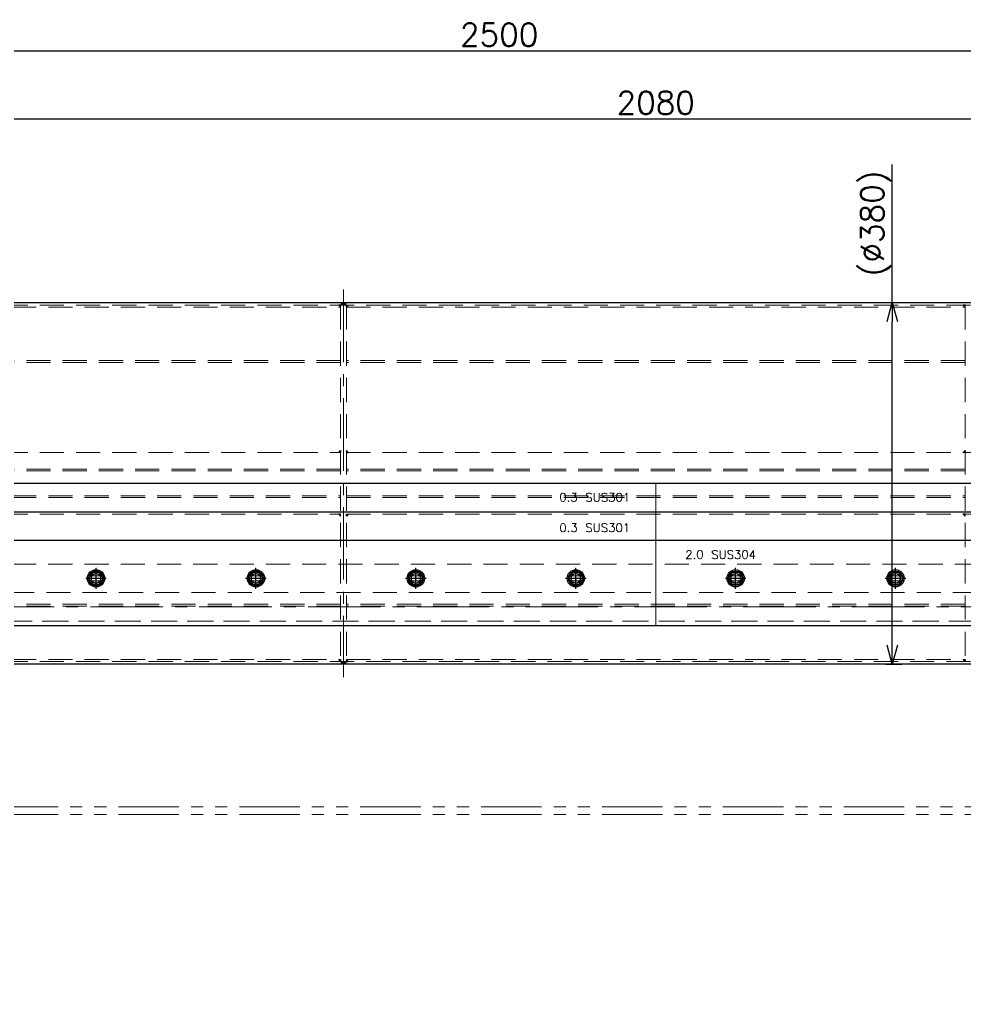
# Model space of a CAD drawing. Header units: millimetres. Extents: x -8731 to 85711, y -14522 to 31379.
# Drawn here: x -4301 to -3308, y 1035 to 2070 of the extents above; entities that cross this region are included whole.
import ezdxf
from ezdxf import colors
from ezdxf.entities.mleader import LeaderData, LeaderLine
from ezdxf.enums import TextEntityAlignment as Align
from ezdxf.math import Vec2, Vec3

# ---------------------------------------------------------------- set-up
doc = ezdxf.new("R2010")
doc.units = ezdxf.units.MM
doc.header["$LTSCALE"] = 4
doc.header["$PDMODE"] = 99
doc.header["$PDSIZE"] = 1
for name, pattern in [('CENTER2', [28.575, 19.05, -3.175, 3.175, -3.175]), ('HIDDEN', [9.525, 6.35, -3.175]), ('PHANTOM2', [31.75, 15.875, -3.175, 3.175, -3.175, 3.175, -3.175])]:
    doc.linetypes.add(name, pattern=pattern)
for name, color, linetype, lineweight in [('04_HIDDEN', 2, 'HIDDEN', 13), ('05_CENTER', 4, 'CENTER2', 13), ('06_PHANTOM', 2, 'PHANTOM2', 13), ('08_DIM', 3, 'Continuous', 13)]:
    doc.layers.add(name, color=color, linetype=linetype, lineweight=lineweight)
doc.layers.add('10_DRAFT', color=8, linetype='Continuous', lineweight=0, plot=False)
doc.styles.add('KSS_TXT', font='txt.shx', dxfattribs={"bigfont": 'extfont2.shx'})
doc.styles.add('KSS_TXT_L', font='txt.shx', dxfattribs={"height": 9, "bigfont": 'extfont2.shx'})
doc.styles.get("Standard").update_dxf_attribs({"font": 'txt.shx', "bigfont": 'extfont2.shx'})
doc.dimstyles.new('KSS_DIM', dxfattribs={"dimscale": 3, "dimtxt": 3, "dimasz": 2.5, "dimexe": 1.25, "dimexo": 0.625, "dimtad": 1, "dimdsep": 46, "dimtxsty": 'KSS_TXT', "dimblk": 'OPEN30', "dimcen": 0, "dimazin": 2, "dimtfac": 0.75, "dimtmove": 0, "dimatfit": 3, "dimldrblk": 'OPEN30', "dimfxl": 1, "dimtolj": 1, "dimarcsym": 0})

# ---------------------------------------------------------------- blocks, each defined once
blk = doc.blocks.new('A$C37492DD6_1_1')
at = {"color": 0}
for points in [[(-942, 100), (942, 100, -0.414214), (945, 97), (945, -17, -0.414214), (942, -20), (-942, -20, -0.414214), (-945, -17), (-945, 97, -0.414214)], [(-929, 32.5), (-929, 27.5, 1), (-919, 27.5), (-919, 32.5, 1)], [(-761, 32.5), (-761, 27.5, 1), (-751, 27.5), (-751, 32.5, 1)], [(-593, 32.5), (-593, 27.5, 1), (-583, 27.5), (-583, 32.5, 1)], [(-425, 32.5), (-425, 27.5, 1), (-415, 27.5), (-415, 32.5, 1)], [(-257, 32.5), (-257, 27.5, 1), (-247, 27.5), (-247, 32.5, 1)], [(-89, 32.5), (-89, 27.5, 1), (-79, 27.5), (-79, 32.5, 1)], [(89, 32.5), (89, 27.5, -1), (79, 27.5), (79, 32.5, -1)], [(257, 32.5), (257, 27.5, -1), (247, 27.5), (247, 32.5, -1)], [(425, 32.5), (425, 27.5, -1), (415, 27.5), (415, 32.5, -1)], [(593, 32.5), (593, 27.5, -1), (583, 27.5), (583, 32.5, -1)], [(761, 32.5), (761, 27.5, -1), (751, 27.5), (751, 32.5, -1)], [(929, 32.5), (929, 27.5, -1), (919, 27.5), (919, 32.5, -1)]]:
    blk.add_lwpolyline(points, format="xyb", close=True, dxfattribs=at)
at = {"layer": '05_CENTER'}
for p, q in [((-915.2, 32.5), (-932.8, 32.5)), ((-924, 19.1), (-924, 40.9)), ((-747.2, 32.5), (-764.8, 32.5)), ((-756, 19.1), (-756, 40.9)), ((-579.2, 32.5), (-596.8, 32.5)), ((-588, 19.1), (-588, 40.9)), ((-411.2, 32.5), (-428.8, 32.5)), ((-420, 19.1), (-420, 40.9)), ((-243.2, 32.5), (-260.8, 32.5)), ((-252, 19.1), (-252, 40.9)), ((-75.2, 32.5), (-92.8, 32.5)), ((-84, 19.1), (-84, 40.9)), ((75.2, 32.5), (92.8, 32.5)), ((84, 19.1), (84, 40.9)), ((243.2, 32.5), (260.8, 32.5)), ((252, 19.1), (252, 40.9)), ((411.2, 32.5), (428.8, 32.5)), ((420, 19.1), (420, 40.9)), ((579.2, 32.5), (596.8, 32.5)), ((588, 19.1), (588, 40.9)), ((747.2, 32.5), (764.8, 32.5)), ((756, 19.1), (756, 40.9)), ((915.2, 32.5), (932.8, 32.5)), ((924, 19.1), (924, 40.9)), ((-915.2, 30), (-932.8, 30)), ((-915.2, 27.5), (-932.8, 27.5)), ((-747.2, 30), (-764.8, 30)), ((-747.2, 27.5), (-764.8, 27.5)), ((-579.2, 30), (-596.8, 30)), ((-579.2, 27.5), (-596.8, 27.5)), ((-411.2, 30), (-428.8, 30)), ((-411.2, 27.5), (-428.8, 27.5)), ((-243.2, 30), (-260.8, 30)), ((-243.2, 27.5), (-260.8, 27.5)), ((-75.2, 30), (-92.8, 30)), ((-75.2, 27.5), (-92.8, 27.5)), ((75.2, 30), (92.8, 30)), ((75.2, 27.5), (92.8, 27.5)), ((243.2, 30), (260.8, 30)), ((243.2, 27.5), (260.8, 27.5)), ((411.2, 30), (428.8, 30)), ((411.2, 27.5), (428.8, 27.5)), ((579.2, 30), (596.8, 30)), ((579.2, 27.5), (596.8, 27.5)), ((747.2, 30), (764.8, 30)), ((747.2, 27.5), (764.8, 27.5)), ((915.2, 30), (932.8, 30)), ((915.2, 27.5), (932.8, 27.5))]:
    blk.add_line(p, q, dxfattribs=at)
at = {"layer": '10_DRAFT'}
blk.add_line((0, 100), (0, -20), dxfattribs=at)
at = {"layer": '10_DRAFT', "style": 'KSS_TXT'}
blk.add_text('0.3 SUS301', height=9, dxfattribs=at).set_placement((-101.2, 78.7))
blk = doc.blocks.new('A$C445778C0_1_1_1')
at = {"color": 0}
for centre in [(-588, 30), (-420, 30), (-252, 30), (-84, 30), (84, 30), (252, 30)]:
    blk.add_circle(centre, 5, dxfattribs=at)
at = {"layer": '04_HIDDEN'}
blk.add_lwpolyline([(943, -15), (-943, -15), (-945, -13), (-945, 43), (-943, 45), (943, 45), (945, 43), (945, -13)], close=True, dxfattribs=at)
for points in [[(-945, 15), (945, 15)], [(945, -15), (-945, -15)]]:
    blk.add_lwpolyline(points, dxfattribs=at)
at = {"layer": '05_CENTER'}
for p, q in [((-588, 21.4), (-588, 38.6)), ((-420, 21.4), (-420, 38.6)), ((-252, 21.4), (-252, 38.6)), ((-84, 21.4), (-84, 38.6)), ((84, 21.4), (84, 38.6)), ((252, 21.4), (252, 38.6)), ((-579.4, 30), (-596.6, 30)), ((-411.4, 30), (-428.6, 30)), ((-243.4, 30), (-260.6, 30)), ((-75.4, 30), (-92.6, 30)), ((92.6, 30), (75.4, 30)), ((243.4, 30), (260.6, 30)), ((1082.5, 0), (-1082.5, 0))]:
    blk.add_line(p, q, dxfattribs=at)
blk = doc.blocks.new('A$C77164FB2_1_1_1')
at = {"color": 0}
blk.add_lwpolyline([(-942, 70), (942, 70, -0.414214), (945, 67), (945, -17, -0.414214), (942, -20), (-942, -20, -0.414214), (-945, -17), (-945, 67, -0.414214)], format="xyb", close=True, dxfattribs=at)
for centre in [(-924, 30), (-756, 30), (-588, 30), (-420, 30), (-252, 30), (-84, 30), (84, 30), (252, 30), (420, 30), (588, 30), (756, 30), (924, 30)]:
    blk.add_circle(centre, 5, dxfattribs=at)
at = {"layer": '05_CENTER'}
for p, q in [((-924, 21.6), (-924, 38.4)), ((-756, 21.6), (-756, 38.4)), ((-588, 21.6), (-588, 38.4)), ((-420, 21.6), (-420, 38.4)), ((-252, 21.6), (-252, 38.4)), ((-84, 21.6), (-84, 38.4)), ((84, 21.6), (84, 38.4)), ((252, 21.6), (252, 38.4)), ((420, 21.6), (420, 38.4)), ((588, 21.6), (588, 38.4)), ((756, 21.6), (756, 38.4)), ((924, 21.6), (924, 38.4)), ((-932.4, 30), (-915.6, 30)), ((-764.4, 30), (-747.6, 30)), ((-596.4, 30), (-579.6, 30)), ((-428.4, 30), (-411.6, 30)), ((-260.4, 30), (-243.6, 30)), ((-92.4, 30), (-75.6, 30)), ((92.4, 30), (75.6, 30)), ((260.4, 30), (243.6, 30)), ((428.4, 30), (411.6, 30)), ((596.4, 30), (579.6, 30)), ((764.4, 30), (747.6, 30)), ((932.4, 30), (915.6, 30))]:
    blk.add_line(p, q, dxfattribs=at)
at = {"layer": '10_DRAFT'}
blk.add_line((0, 70), (0, -20), dxfattribs=at)
at = {"layer": '10_DRAFT', "style": 'KSS_TXT'}
blk.add_text('2.0 SUS304', height=9, dxfattribs=at).set_placement((31, 50.4))
blk = doc.blocks.new('A$C2F0E1FC8_1_1_1')
at = {"color": 0}
for points in [[(-942, 130), (942, 130, -0.414214), (945, 127), (945, -17, -0.414214), (942, -20), (-942, -20, -0.414214), (-945, -17), (-945, 127, -0.414214)], [(-929, 32.5), (-929, 27.5, 1), (-919, 27.5), (-919, 32.5, 1)], [(-761, 32.5), (-761, 27.5, 1), (-751, 27.5), (-751, 32.5, 1)], [(-593, 32.5), (-593, 27.5, 1), (-583, 27.5), (-583, 32.5, 1)], [(-425, 32.5), (-425, 27.5, 1), (-415, 27.5), (-415, 32.5, 1)], [(-257, 32.5), (-257, 27.5, 1), (-247, 27.5), (-247, 32.5, 1)], [(-89, 32.5), (-89, 27.5, 1), (-79, 27.5), (-79, 32.5, 1)], [(89, 32.5), (89, 27.5, -1), (79, 27.5), (79, 32.5, -1)], [(257, 32.5), (257, 27.5, -1), (247, 27.5), (247, 32.5, -1)], [(425, 32.5), (425, 27.5, -1), (415, 27.5), (415, 32.5, -1)], [(593, 32.5), (593, 27.5, -1), (583, 27.5), (583, 32.5, -1)], [(761, 32.5), (761, 27.5, -1), (751, 27.5), (751, 32.5, -1)], [(929, 32.5), (929, 27.5, -1), (919, 27.5), (919, 32.5, -1)]]:
    blk.add_lwpolyline(points, format="xyb", close=True, dxfattribs=at)
at = {"layer": '05_CENTER'}
for p, q in [((-915.2, 32.5), (-932.8, 32.5)), ((-924, 19.1), (-924, 40.9)), ((-747.2, 32.5), (-764.8, 32.5)), ((-756, 19.1), (-756, 40.9)), ((-579.2, 32.5), (-596.8, 32.5)), ((-588, 19.1), (-588, 40.9)), ((-411.2, 32.5), (-428.8, 32.5)), ((-420, 19.1), (-420, 40.9)), ((-243.2, 32.5), (-260.8, 32.5)), ((-252, 19.1), (-252, 40.9)), ((-75.2, 32.5), (-92.8, 32.5)), ((-84, 19.1), (-84, 40.9)), ((75.2, 32.5), (92.8, 32.5)), ((84, 19.1), (84, 40.9)), ((243.2, 32.5), (260.8, 32.5)), ((252, 19.1), (252, 40.9)), ((411.2, 32.5), (428.8, 32.5)), ((420, 19.1), (420, 40.9)), ((579.2, 32.5), (596.8, 32.5)), ((588, 19.1), (588, 40.9)), ((747.2, 32.5), (764.8, 32.5)), ((756, 19.1), (756, 40.9)), ((915.2, 32.5), (932.8, 32.5)), ((924, 19.1), (924, 40.9)), ((-915.2, 30), (-932.8, 30)), ((-915.2, 27.5), (-932.8, 27.5)), ((-747.2, 30), (-764.8, 30)), ((-747.2, 27.5), (-764.8, 27.5)), ((-579.2, 30), (-596.8, 30)), ((-579.2, 27.5), (-596.8, 27.5)), ((-411.2, 30), (-428.8, 30)), ((-411.2, 27.5), (-428.8, 27.5)), ((-243.2, 30), (-260.8, 30)), ((-243.2, 27.5), (-260.8, 27.5)), ((-75.2, 30), (-92.8, 30)), ((-75.2, 27.5), (-92.8, 27.5)), ((75.2, 30), (92.8, 30)), ((75.2, 27.5), (92.8, 27.5)), ((243.2, 30), (260.8, 30)), ((243.2, 27.5), (260.8, 27.5)), ((411.2, 30), (428.8, 30)), ((411.2, 27.5), (428.8, 27.5)), ((579.2, 30), (596.8, 30)), ((579.2, 27.5), (596.8, 27.5)), ((747.2, 30), (764.8, 30)), ((747.2, 27.5), (764.8, 27.5)), ((915.2, 30), (932.8, 30)), ((915.2, 27.5), (932.8, 27.5))]:
    blk.add_line(p, q, dxfattribs=at)
at = {"layer": '10_DRAFT'}
blk.add_line((0, 130), (0, -20), dxfattribs=at)
at = {"layer": '10_DRAFT', "style": 'KSS_TXT'}
blk.add_text('0.3 SUS301', height=9, dxfattribs=at).set_placement((-101.2, 110.6))
blk = doc.blocks.new('A$C67FD2836_1_1_1')
at = {"color": 0, "linetype": 'CENTER2'}
for p, q in [((0, -10.8), (0, 10.8)), ((-10.8, 0), (10.8, 0))]:
    blk.add_line(p, q, dxfattribs=at)
at = {"color": 0}
for p, q in [((-7.5, 0), (-3.8, 6.5)), ((-3.8, -6.5), (-7.5, 0)), ((-3.8, 6.5), (3.8, 6.5)), ((3.8, 6.5), (7.5, 0)), ((7.5, 0), (3.8, -6.5)), ((3.8, -6.5), (-3.8, -6.5))]:
    blk.add_line(p, q, dxfattribs=at)
for radius in [9, 7.7]:
    blk.add_circle((0, 0), radius, dxfattribs=at)
at = {"layer": '10_DRAFT', "style": 'KSS_TXT_L'}
blk.add_text('BT-M8', height=0.3, dxfattribs=at).set_placement((-0.7, -0.5))
blk = doc.blocks.new('A$C52DD5DB4_1')
for name, p in [('A$C2F0E1FC8_1_1_1', (-1008, 0)), ('A$C37492DD6_1_1', (-1008, 0)), ('A$C77164FB2_1_1_1', (-1008, 0)), ('A$C445778C0_1_1_1', (-1008, 0)), ('A$C67FD2836_1_1_1', (-1596, 30)), ('A$C67FD2836_1_1_1', (-1428, 30)), ('A$C67FD2836_1_1_1', (-1260, 30)), ('A$C67FD2836_1_1_1', (-1092, 30)), ('A$C67FD2836_1_1_1', (-924, 30)), ('A$C67FD2836_1_1_1', (-756, 30))]:
    blk.add_blockref(name, p)
blk = doc.blocks.new('AM_BALLOON1')
at = {"transparency": 16777216}
blk.add_circle((0, 0), 5, dxfattribs=at)
blk.add_attdef('B_NUMBER', text='', height=3, dxfattribs=at).set_placement((0, 0), align=Align.MIDDLE_CENTER)
blk = doc.blocks.new('_OPEN')
at = {"color": 0, "linetype": 'ByBlock'}
for p, q in [((-1, 0.167), (0, 0)), ((0, 0), (-1, -0.167)), ((0, 0), (-1, 0))]:
    blk.add_line(p, q, dxfattribs=at)
blk = doc.blocks.new('_Open30')
at = {"color": 0, "linetype": 'ByBlock', "lineweight": -2}
for p, q in [((-1, 0.268), (0, 0)), ((0, 0), (-1, -0.268)), ((0, 0), (-1, 0))]:
    blk.add_line(p, q, dxfattribs=at)
blk = doc.blocks.new('*D1414')
at = {"layer": '08_DIM', "color": 0, "lineweight": -2, "transparency": 16777216}
for p, q in [((-3384.6, 1773), (-3384.6, 1918)), ((-3391.6, 1773), (-3374.6, 1773)), ((-3384.6, 1413), (-3384.6, 1753)), ((-3391.6, 1393), (-3374.6, 1393))]:
    blk.add_line(p, q, dxfattribs=at)
at = {"layer": 'Defpoints', "color": 0, "transparency": 16777216}
for p in [(-3396.6, 1773), (-3384.6, 1773), (-3396.6, 1393)]:
    blk.add_point(p, dxfattribs=at)
at = {"layer": '08_DIM', "color": 0, "lineweight": -2, "transparency": 16777216, "xscale": 20, "yscale": 20, "zscale": 20}
for p, rotation in [((-3384.6, 1773), 90), ((-3384.6, 1393), 270)]:
    blk.add_blockref('_Open30', p, dxfattribs=dict(at, rotation=rotation))
at = {"layer": '08_DIM', "color": 0, "transparency": 16777216, "insert": (-3401.6, 1856), "char_height": 24, "attachment_point": 5, "rotation": 90, "style": 'KSS_TXT'}
blk.add_mtext('\\A1;(%%C380)', dxfattribs=at)
blk = doc.blocks.new('*D1422')
at = {"layer": '08_DIM', "color": 0, "lineweight": -2, "transparency": 16777216}
for p, q in [((-5047.6, 1615.9), (-5047.6, 2047.2)), ((-2547.6, 1616), (-2547.6, 2047.2)), ((-5027.6, 2037.2), (-2567.6, 2037.2))]:
    blk.add_line(p, q, dxfattribs=at)
at = {"layer": 'Defpoints', "color": 0, "transparency": 16777216}
for p in [(-2547.6, 2037.2), (-5047.6, 1610.9), (-2547.6, 1611)]:
    blk.add_point(p, dxfattribs=at)
at = {"layer": '08_DIM', "color": 0, "lineweight": -2, "transparency": 16777216, "xscale": 20, "yscale": 20, "zscale": 20, "rotation": 180}
blk.add_blockref('_Open30', (-5047.6, 2037.2), dxfattribs=at)
at = {"layer": '08_DIM', "color": 0, "lineweight": -2, "transparency": 16777216, "xscale": 20, "yscale": 20, "zscale": 20}
blk.add_blockref('_Open30', (-2547.6, 2037.2), dxfattribs=at)
at = {"layer": '08_DIM', "color": 0, "transparency": 16777216, "insert": (-3797.6, 2054.2), "char_height": 24, "attachment_point": 5, "style": 'KSS_TXT'}
blk.add_mtext('\\A1;2500', dxfattribs=at)
blk = doc.blocks.new('*D1424')
at = {"layer": '08_DIM', "color": 0, "lineweight": -2, "transparency": 16777216}
for p, q in [((-4673.1, 1660), (-4673.1, 1975.7)), ((-2593.1, 1660), (-2593.1, 1975.7)), ((-4653.1, 1965.7), (-2613.1, 1965.7))]:
    blk.add_line(p, q, dxfattribs=at)
at = {"layer": 'Defpoints', "color": 0, "transparency": 16777216}
for p in [(-2593.1, 1965.7), (-4673.1, 1655), (-2593.1, 1655)]:
    blk.add_point(p, dxfattribs=at)
at = {"layer": '08_DIM', "color": 0, "lineweight": -2, "transparency": 16777216, "xscale": 20, "yscale": 20, "zscale": 20, "rotation": 180}
blk.add_blockref('_Open30', (-4673.1, 1965.7), dxfattribs=at)
at = {"layer": '08_DIM', "color": 0, "lineweight": -2, "transparency": 16777216, "xscale": 20, "yscale": 20, "zscale": 20}
blk.add_blockref('_Open30', (-2593.1, 1965.7), dxfattribs=at)
at = {"layer": '08_DIM', "color": 0, "transparency": 16777216, "insert": (-3633.1, 1982.7), "char_height": 24, "attachment_point": 5, "style": 'KSS_TXT'}
blk.add_mtext('\\A1;2080', dxfattribs=at)
blk = doc.blocks.new('A$C67F20274_1_1_1')
h = blk.add_hatch(color=3)
h.dxf.hatch_style = 1
h.paths.add_polyline_path([(0, -2), (0, 0), (-2, 0)])
at = {"color": 3}
blk.add_lwpolyline([(0, 0), (-2, 0), (-2, 0), (0, -2)], close=True, dxfattribs=at)
blk = doc.blocks.new('A$C715E4393_1_1_1')
h = blk.add_hatch(color=3)
h.dxf.hatch_style = 1
h.paths.add_polyline_path([(-330.5, 187), (-330.5, 189.2, 0.11176), (-328, 188.6), (-328, 187)])
h.paths.add_polyline_path([(-328, 187), (-328, 188.6, 0.111762), (-325.5, 189.2), (-325.5, 187)])
h = blk.add_hatch(color=3)
h.dxf.hatch_style = 1
h.paths.add_polyline_path([(-325.5, -187), (-325.5, -189.2, 0.11176), (-328, -188.6), (-328, -187)])
h.paths.add_polyline_path([(-328, -187), (-328, -188.6, 0.111762), (-330.5, -189.2), (-330.5, -187)])
at = {"color": 0}
blk.add_lwpolyline([(-990, 190), (990, 190), (990, -190), (-990, -190)], close=True, dxfattribs=at)
at = {"color": 3}
for centre, start, end in [((-328, 194.5), 244.4921, 295.5079), ((-328, -194.5), 64.4921, 115.5079)]:
    blk.add_arc(centre, 5.81, start, end, dxfattribs=at)
at = {"layer": '04_HIDDEN'}
for p, q in [((-990, 187), (990, 187)), ((-331, 187), (-331, -187)), ((-330.5, 190), (-330.5, 187)), ((-325.5, 190), (-325.5, 187)), ((-325, 187), (-325, -187)), ((325, 187), (325, -187)), ((-981, 185), (-331, 185)), ((-325, 185), (325, 185)), ((-331, 129), (-981, 129)), ((-331, 127), (-981, 127)), ((325, 129), (-325, 129)), ((325, 127), (-325, 127)), ((-990, 32.5), (-331, 32.5)), ((-325, 32.5), (990, 32.5)), ((-331, 15), (-981, 15)), ((-331, 13), (-981, 13)), ((325, 15), (-325, 15)), ((325, 13), (-325, 13)), ((-981, -13), (-331, -13)), ((-981, -15), (-331, -15)), ((-325, -13), (325, -13)), ((-325, -15), (325, -15)), ((-990, -32.5), (-331, -32.5)), ((-325, -32.5), (990, -32.5)), ((-331, -127), (-981, -127)), ((-331, -129), (-981, -129)), ((325, -127), (-325, -127)), ((325, -129), (-325, -129)), ((-981, -185), (-331, -185)), ((-325, -185), (325, -185)), ((-990, -187), (990, -187)), ((-330.5, -190), (-330.5, -187)), ((-325.5, -190), (-325.5, -187))]:
    blk.add_line(p, q, dxfattribs=at)
at = {"layer": '05_CENTER'}
for p, q in [((-328, 203.6), (-328, -203.6)), ((-1419.8, 0), (1090.8, 0))]:
    blk.add_line(p, q, dxfattribs=at)
for p in [(-331, 187), (325, 187), (-331, -32.5), (325, -32.5)]:
    blk.add_blockref('A$C67F20274_1_1_1', p)
at = {"xscale": -1}
for p in [(-325, 187), (-325, -32.5)]:
    blk.add_blockref('A$C67F20274_1_1_1', p, dxfattribs=at)
at = {"xscale": -1, "rotation": 180}
for p in [(-331, 32.5), (325, 32.5), (-331, -187), (325, -187)]:
    blk.add_blockref('A$C67F20274_1_1_1', p, dxfattribs=at)
at = {"rotation": 180}
for p in [(-325, 32.5), (-325, -187)]:
    blk.add_blockref('A$C67F20274_1_1_1', p, dxfattribs=at)

msp = doc.modelspace()

# ---------------------------------------------------------------- linework, layer by layer
at = {"layer": '06_PHANTOM'}
for p, q in [((-6356.52974, 1243.20369), (-652.58284, 1243.20369)), ((-6356.52974, 1235.20369), (-652.58284, 1235.20369))]:
    msp.add_line(p, q, dxfattribs=at)

# ---------------------------------------------------------------- block references
for name, p in [('A$C715E4393_1_1_1', (-3633.12248, 1583.00369)), ('A$C52DD5DB4_1', (-2625.12248, 1453.20369))]:
    msp.add_blockref(name, p)

# ---------------------------------------------------------------- dimensions: what is measured, and where the dimension line sits
at = {"layer": '08_DIM'}
for base, p1, p2, picture, middle in [((-2547.62248, 2037.18939), (-5047.62248, 1610.90369), (-2547.62248, 1611.00369), '*D1422', (-3797.62248, 2054.20606)), ((-2593.12248, 1965.65879), (-4673.12248, 1655.00323), (-2593.12248, 1655.00323), '*D1424', (-3633.12248, 1982.65879))]:
    dim = msp.add_linear_dim(base=base, p1=p1, p2=p2, angle=0, dimstyle='KSS_DIM', override={"dimscale": 8}, dxfattribs=at)
    dim.commit()
    dim.dimension.update_dxf_attribs({"geometry": picture, "text_midpoint": middle})
dim = msp.add_linear_dim(base=(-3384.63271, 1773.00369), p1=(-3396.58891, 1393.00369), p2=(-3396.58891, 1773.00369), angle=270, text='(%%C<>)', dimstyle='KSS_DIM', override={"dimscale": 8}, dxfattribs=at)
dim.commit()
dim.dimension.update_dxf_attribs({"geometry": '*D1414', "text_midpoint": (-3384.63271, 1856.00369), "dimtype": 160})

# ---------------------------------------------------------------- leaders
ml = msp.add_multileader_block('Standard', dxfattribs=at)
ml.set_content('AM_BALLOON1', color=256, scale=-8)
ml.set_attribute('B_NUMBER', 'AG', width=0)
ml.set_leader_properties(color=256, linetype='ByLayer', lineweight=-1)
ml.set_arrow_properties(name='OPEN')
ml.build(insert=Vec2(0, 0))
ml.multileader.update_dxf_attribs({"leader_type": 0, "has_dogleg": 0, "text_right_attachment_type": 6, "dogleg_length": 0, "arrow_head_size": 16, "scale": 8, "block_connection_type": 1})
ctx = ml.context
ctx.base_point, ctx.scale, ctx.char_height, ctx.arrow_head_size, ctx.landing_gap_size, ctx.plane_origin = Vec3(-5339.44379, 1906.34616), 8, 32, 16, 16, Vec3(-5339.44379, 1906.34616)
ctx.right_attachment, ctx.text_align_type, ctx.attachment_type = 6, 2, 1
notes = []
notes.append((ctx, [(0, (0, 0, 0), (0, 0), (1, 0), 1, [])]))
ctx.block.insert, ctx.block.scale = Vec3(-5339.44379, 1906.34616), Vec3(-8, 8, 8)
for ctx, leaders in notes:
    for number, flags, end, landing, length, lines in leaders:
        leader = LeaderData()
        leader.index, (leader.has_last_leader_line, leader.has_dogleg_vector, leader.attachment_direction) = number, flags
        leader.last_leader_point, leader.dogleg_vector, leader.dogleg_length = Vec3(end), Vec3(landing), length
        for number, points, colour, breaks in lines:
            line = LeaderLine()
            line.index, line.vertices, line.color, line.breaks = number, Vec3.list(points), colors.encode_raw_color(colour), breaks
            leader.lines.append(line)
        ctx.leaders.append(leader)

doc.saveas('drawing.dxf')
